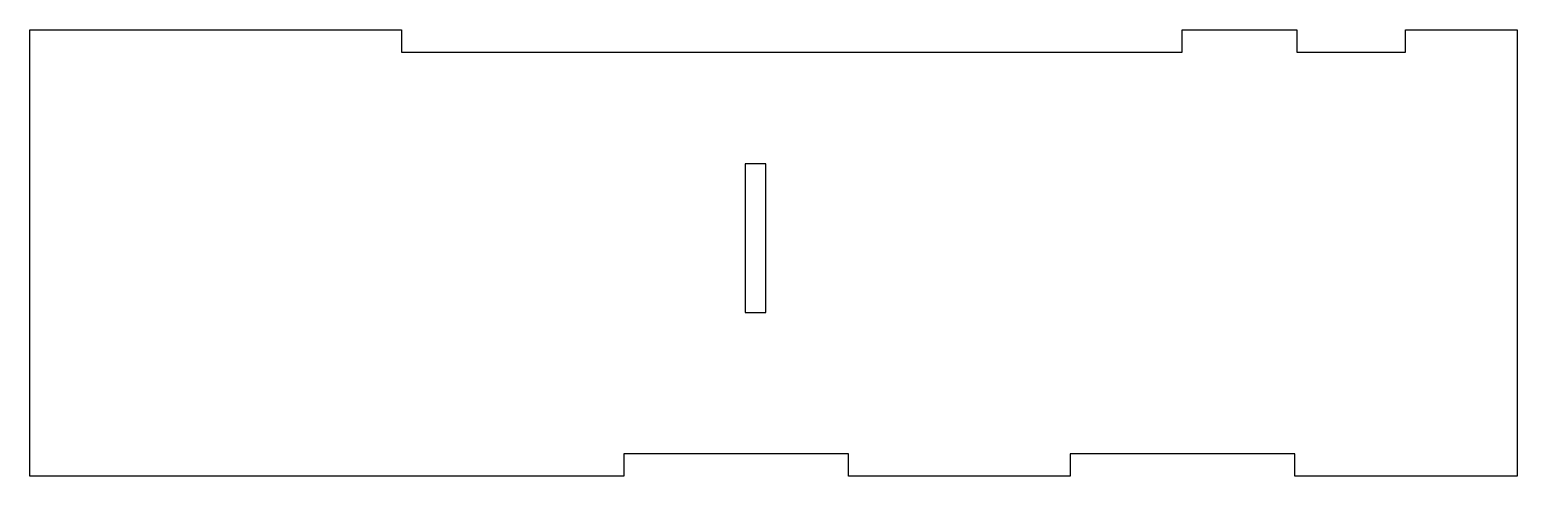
# Model space of a CAD drawing. Header units: millimetres. Extents: x -100 to 100, y 55 to 115.
import ezdxf

# ---------------------------------------------------------------- set-up
doc = ezdxf.new("R2010")
doc.units = ezdxf.units.MM
doc.layers.get('0').update_dxf_attribs({"linetype": 'CONTINUOUS'})

msp = doc.modelspace()

# ---------------------------------------------------------------- linework, layer by layer
for points in [[(-50, 115), (-50, 112), (55, 112), (55, 115), (70.4, 115), (70.4, 112), (85, 112), (85, 115), (100.03, 115), (100.03, 55), (70.13, 55), (70.13, 58), (39.93, 58), (39.93, 55), (10.13, 55), (10.13, 58), (-20.07, 58), (-20.07, 55), (-99.97, 55), (-99.97, 115)], [(-3.8, 97), (-3.8, 77), (-1, 77), (-1, 97)]]:
    msp.add_lwpolyline(points, close=True)

doc.saveas('drawing.dxf')
